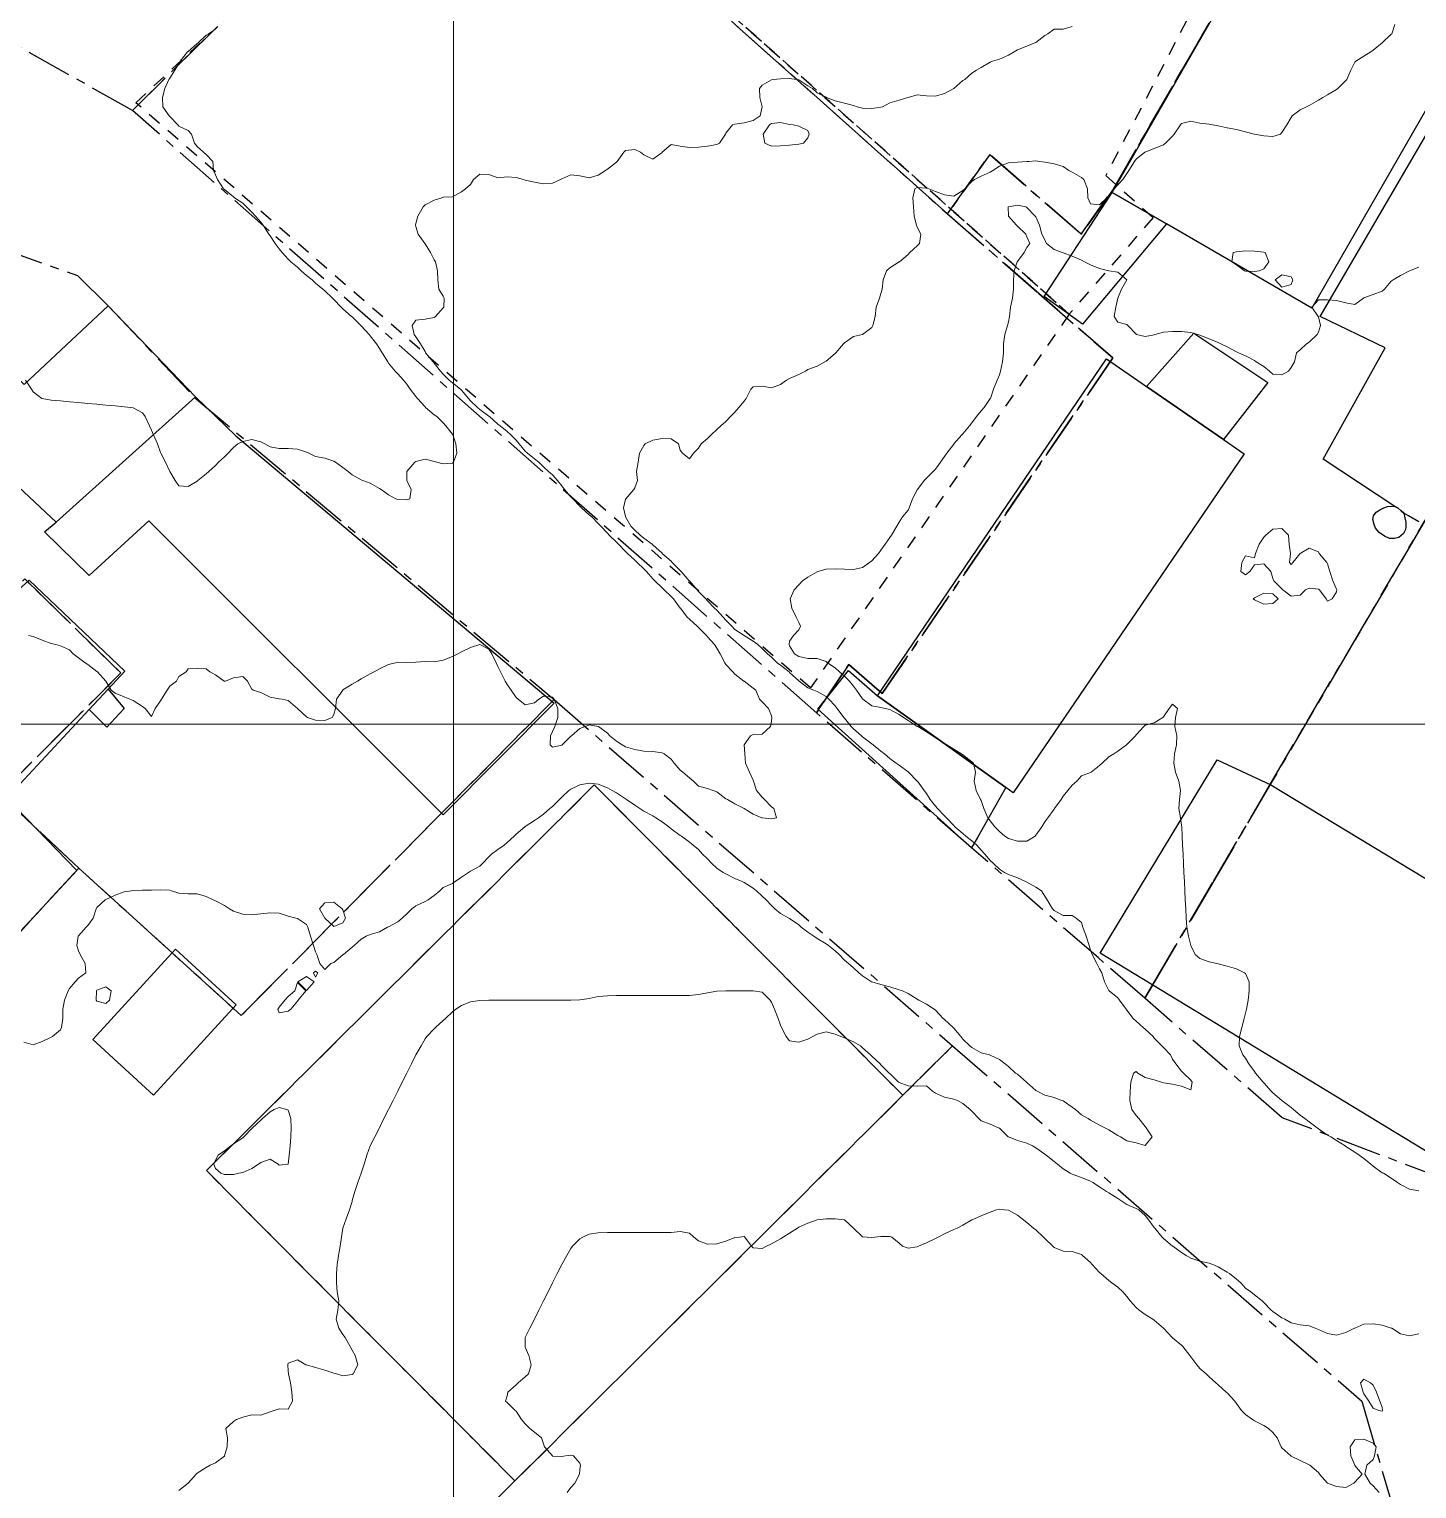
# Model space of a CAD drawing. Header units: centimetres. Extents: x 0 to 642158, y -847 to 649707.
# Drawn here: x 615843.5 to 615919.6, y 619945.4 to 620025.5 of the extents above; entities that cross this region are included whole.
import ezdxf

# ---------------------------------------------------------------- set-up
doc = ezdxf.new("R2010")
doc.units = ezdxf.units.CM
doc.header["$MEASUREMENT"] = 0
doc.linetypes.add('CENTERX2', pattern=[4, 2.5, -0.5, 0.5, -0.5])
doc.linetypes.add('JIS_02_0.7', pattern=[1.35, 0.75, -0.6])
for name, color, linetype, lineweight in [('MEV_grille', 254, 'Continuous', 9), ('WAL_parcellaire agricole', 7, 'JIS_02_0.7', 25), ('WAL_topographie 0.5', 253, 'Continuous', 20)]:
    doc.layers.add(name, color=color, linetype=linetype, lineweight=lineweight)
doc.layers.add('SPW_batiments', color=7, linetype='Continuous')
doc.layers.add('SPW_parcellaire cadastral', color=7, linetype='CENTERX2', lineweight=25, true_color=0xff0542)

# ---------------------------------------------------------------- blocks, each defined once
blk = doc.blocks.new('*U114')
at = {"layer": 'MEV_grille', "transparency": 33554687}
blk.add_lwpolyline([(-1338.461, 0), (1338.461, 0)], dxfattribs=at)
blk = doc.blocks.new('*U115')
at = {"layer": 'MEV_grille', "color": 0, "linetype": 'ByBlock', "lineweight": -2, "transparency": 16777216}
blk.add_blockref('*U114', (0, -2400), dxfattribs=at)
blk = doc.blocks.new('*U112')
at = {"layer": 'MEV_grille', "transparency": 33554687}
blk.add_lwpolyline([(0, 1825.476), (0, -1825.476)], dxfattribs=at)
blk = doc.blocks.new('*U113')
at = {"layer": 'MEV_grille', "color": 0, "linetype": 'ByBlock', "lineweight": -2, "transparency": 16777216}
blk.add_blockref('*U112', (500, 0), dxfattribs=at)

msp = doc.modelspace()

# ---------------------------------------------------------------- linework, layer by layer
at = {"layer": 'SPW_batiments'}
for points in [[(615924.583, 620028.809), (615913.885, 620010.208), (615905.913, 620014.818), (615902.935, 620016.54), (615913.616, 620035.124), (615924.583, 620028.809)], [(615919.753, 619998.475), (615919.193, 619998.802), (615918.94, 619998.949), (615918.787, 619999.093), (615918.62, 619999.225), (615918.437, 619999.326), (615914.503, 620001.925), (615917.903, 620008.025), (615914.353, 620009.742), (615921.984, 620022.826)], [(615902.935, 620016.541), (615905.913, 620014.818), (615901.308, 620009.317), (615899.212, 620010.848), (615902.935, 620016.541)], [(615843.27, 620006.016), (615847.869, 620010.334), (615852.664, 620005.341), (615845.019, 619998.465), (615841.754, 620001.516), (615837.071, 619997.116), (615831.07, 620003.415), (615838.686, 620010.633), (615843.27, 620006.016)], [(615911.469, 620006.125), (615909.041, 620002.998), (615904.824, 620005.912), (615907.419, 620008.824), (615911.469, 620006.125)], [(615904.824, 620005.912), (615909.041, 620002.998), (615910.186, 620002.207), (615897.506, 619983.623), (615897.106, 619983.905), (615890.068, 619988.933), (615902.636, 620007.424), (615904.824, 620005.912)], [(615829.738, 619995.932), (615832.788, 619998.532), (615839.539, 619991.683), (615843.538, 619995.284), (615848.789, 619990.284), (615847.873, 619989.299), (615846.837, 619988.186), (615842.307, 619983.317), (615846.157, 619979.367), (615841.641, 619974.517), (615837.757, 619978.416), (615828.591, 619969.082), (615832.633, 619965.074), (615832.792, 619964.916), (615827.476, 619959.532), (615803.84, 619982.845), (615809.156, 619988.245), (615807.039, 619990.395), (615813.421, 619997.013), (615812.438, 619998.196), (615819.604, 620005.38), (615829.738, 619995.932)], [(615854.87, 620003.201), (615861.471, 619997.652), (615872.339, 619988.537), (615866.239, 619982.419), (615850.105, 619998.534), (615846.838, 619995.534), (615844.388, 619997.934), (615845.019, 619998.465), (615852.664, 620005.341), (615854.87, 620003.201)], [(615918.437, 619999.326), (615918.62, 619999.225), (615918.787, 619999.093), (615918.94, 619998.949), (615918.987, 619998.692), (615919.037, 619998.459), (615919.037, 619998.209), (615919.02, 619998.058), (615918.912, 619997.834), (615918.67, 619997.626), (615918.42, 619997.576), (615918.154, 619997.575), (615917.87, 619997.692), (615917.587, 619997.892), (615917.387, 619998.142), (615917.304, 619998.342), (615917.237, 619998.608), (615917.27, 619998.808), (615917.42, 619999.008), (615917.62, 619999.142), (615917.837, 619999.258), (615918.037, 619999.325), (615918.237, 619999.342), (615918.437, 619999.326)], [(615890.068, 619988.933), (615897.106, 619983.905), (615895.544, 619981.169), (615895.222, 619980.606), (615886.788, 619988.205), (615888.471, 619990.322), (615890.068, 619988.933)], [(615848.756, 619988.25), (615847.789, 619987.217), (615846.837, 619988.186), (615847.873, 619989.299), (615848.756, 619988.25)], [(615921.391, 619963.209), (615902.273, 619974.824), (615902.381, 619975.002), (615908.705, 619985.424), (615911.639, 619984.058), (615923.539, 619976.859)], [(615850.36, 619967.041), (615847.039, 619970.085), (615851.573, 619975.036), (615854.896, 619971.992), (615850.36, 619967.041)]]:
    msp.add_lwpolyline(points, dxfattribs=at)
at = {"layer": 'SPW_parcellaire cadastral'}
for points in [[(615915.182, 620112.256), (615946.888, 620088.993), (615965.691, 620075.456), (615935.763, 620024.967), (615931.384, 620017.584), (615921.306, 620023.56), (615924.419, 620028.984), (615913.616, 620035.125), (615903.008, 620016.753), (615901.237, 620014.262), (615896.22, 620018.627), (615893.903, 620015.366), (615884.68, 620023.608), (615867.384, 620038.968), (615876.349, 620048.053), (615881.571, 620053.877), (615891.43, 620064.089), (615915.182, 620112.256)], [(615793.634, 620109.906), (615805.943, 620101.528), (615808.841, 620099.181), (615811.311, 620097.399), (615840.187, 620074.803), (615876.349, 620048.053), (615867.384, 620038.968), (615849.2, 620021.048), (615835.406, 620028.781), (615821.916, 620038.47), (615812.391, 620049.477), (615799.27, 620069.426), (615791.026, 620089.491), (615791.399, 620094.881), (615792.916, 620110.394), (615793.634, 620109.906)], [(615886.713, 619988.01), (615849.2, 620021.048), (615867.384, 620038.968), (615884.68, 620023.608), (615893.903, 620015.366), (615898.92, 620011.002), (615902.979, 620007.47), (615890.322, 619989.068), (615888.503, 619990.658), (615886.713, 619988.01)], [(615886.713, 619988.01), (615888.503, 619990.658), (615890.322, 619989.068), (615902.979, 620007.47), (615898.92, 620011.002), (615893.903, 620015.366), (615896.22, 620018.627), (615901.237, 620014.262), (615903.008, 620016.753), (615913.616, 620035.125), (615924.419, 620028.984), (615921.306, 620023.56), (615931.384, 620017.584), (615924.494, 620005.96), (615920.162, 619998.652), (615920.058, 619998.481), (615911.628, 619984.109), (615908.512, 619978.797), (615905.154, 619973.074), (615904.728, 619972.347), (615902.162, 619974.578), (615895.223, 619980.606), (615886.713, 619988.01)], [(615931.384, 620017.584), (615935.763, 620024.967), (615954.326, 620014.289), (615943.193, 619994.775), (615939.226, 619987.819), (615927.771, 619968.811), (615925.856, 619966.881), (615921.368, 619962.36), (615912.265, 619965.794), (615904.728, 619972.347), (615905.154, 619973.074), (615908.512, 619978.797), (615911.628, 619984.109), (615920.058, 619998.481), (615920.162, 619998.652), (615924.494, 620005.96), (615931.384, 620017.584)], [(615841.854, 620013.526), (615846.197, 620011.992), (615847.87, 620010.334), (615852.615, 620005.297), (615872.33, 619988.733), (615866.157, 619982.503), (615855.167, 619971.399), (615846.259, 619979.492), (615841.925, 619983.541)], [(615841.925, 619983.541), (615837.472, 619978.503), (615815.867, 619999.345), (615814.704, 620000.467), (615812.17, 620002.912), (615819.848, 620010.927), (615832.383, 619998.483), (615836.26, 619994.581), (615836.091, 619994.411), (615837.273, 619993.217), (615839.294, 619991.175), (615841.181, 619992.986), (615841.01, 619993.155), (615843.296, 619995.351), (615848.57, 619990.193), (615841.925, 619983.541)], [(615841.925, 619983.541), (615848.57, 619990.193), (615843.296, 619995.351)], [(615809.157, 619988.246), (615803.841, 619982.845), (615827.476, 619959.532), (615832.792, 619964.916), (615840.166, 619972.874), (615835.951, 619976.977), (615837.472, 619978.503), (615841.572, 619974.39), (615846.259, 619979.492), (615855.167, 619971.399), (615866.157, 619982.503), (615872.33, 619988.733), (615894.189, 619969.744), (615891.456, 619967.027), (615874.536, 619984.048), (615853.26, 619962.898), (615870.18, 619945.877), (615859.401, 619935.161)], [(615841.925, 619983.541), (615846.259, 619979.492), (615841.572, 619974.39), (615837.472, 619978.503), (615841.925, 619983.541)], [(615891.456, 619967.027), (615877.981, 619953.632), (615870.18, 619945.877), (615853.26, 619962.898), (615874.536, 619984.048), (615891.456, 619967.027)], [(615891.456, 619967.027), (615894.189, 619969.744), (615916.628, 619950.251), (615918.843, 619942.685), (615917.089, 619934.648), (615907.049, 619924.185), (615903.577, 619920.704), (615882.828, 619941.661), (615869.095, 619927.89)], [(615859.401, 619935.161), (615870.18, 619945.877), (615877.981, 619953.632), (615891.456, 619967.027)]]:
    msp.add_lwpolyline(points, dxfattribs=at)
at = {"layer": 'WAL_parcellaire agricole'}
for points in [[(615940.259, 620051.484), (615932.582, 620039.176), (615917.581, 620048.874), (615911.899, 620041.34), (615912.03, 620035.53), (615902.585, 620017.472), (615905.185, 620015.173), (615900.586, 620009.872), (615867.983, 620038.768), (615876.881, 620048.669), (615890.563, 620063.375), (615917.1, 620116.655), (615927.245, 620096.578), (615940.259, 620051.484)], [(615867.983, 620038.768), (615900.586, 620009.872), (615886.388, 619989.371), (615849.385, 620021.466), (615867.983, 620038.768)]]:
    msp.add_lwpolyline(points, dxfattribs=at)
at = {"layer": 'WAL_topographie 0.5'}
for points in [[(615843.25, 619969.95), (615843.75, 619969.8), (615844.25, 619969.977), (615844.75, 619970.221), (615844.821, 619970.25), (615845.25, 619970.625), (615845.303, 619970.75), (615845.379, 619971.25), (615845.389, 619971.75), (615845.475, 619972.25), (615845.669, 619972.75), (615845.75, 619972.888), (615846.058, 619973.25), (615846.25, 619973.459), (615846.641, 619973.75), (615846.603, 619974.25), (615846.332, 619974.75), (615846.25, 619974.957), (615846.145, 619975.25), (615846.234, 619975.75), (615846.25, 619975.773), (615846.67, 619976.25), (615846.75, 619976.342), (615847.051, 619976.75), (615847.206, 619977.25), (615847.25, 619977.32), (615847.705, 619977.75), (615847.75, 619977.776), (615848.25, 619978), (615848.75, 619978.19), (615849.15, 619978.25), (615849.25, 619978.261), (615849.75, 619978.275), (615850.25, 619978.274), (615850.75, 619978.293), (615851.25, 619978.277), (615851.341, 619978.25), (615851.75, 619978.119), (615852.25, 619978.074), (615852.75, 619978.078), (615853.25, 619977.938), (615853.622, 619977.75), (615853.75, 619977.694), (615854.25, 619977.442), (615854.531, 619977.25), (615854.75, 619977.124), (615855.25, 619976.963), (615855.75, 619976.923), (615856.25, 619976.976), (615856.75, 619977.034), (615857.25, 619977.015), (615857.75, 619976.856), (615858.162, 619976.75), (615858.25, 619976.727), (615858.75, 619976.393), (615858.818, 619976.25), (615858.973, 619975.75), (615859.137, 619975.25), (615859.25, 619974.906), (615859.316, 619974.75), (615859.474, 619974.25), (615859.75, 619973.932), (615860.089, 619974.25), (615860.25, 619974.315), (615860.75, 619974.724), (615860.781, 619974.75), (615861.25, 619975.15), (615861.357, 619975.25), (615861.75, 619975.585), (615862.02, 619975.75), (615862.25, 619975.84), (615862.75, 619975.995), (615863.197, 619976.25), (615863.25, 619976.277), (615863.75, 619976.543), (615863.994, 619976.75), (615864.25, 619976.975), (615864.531, 619977.25), (615864.75, 619977.42), (615865.25, 619977.66), (615865.425, 619977.75), (615865.75, 619977.981), (615866.057, 619978.25), (615866.25, 619978.419), (615866.75, 619978.638), (615866.909, 619978.75), (615867.25, 619978.985), (615867.634, 619979.25), (615867.75, 619979.313), (615868.25, 619979.601), (615868.407, 619979.75), (615868.75, 619980.11), (615868.902, 619980.25), (615869.25, 619980.512), (615869.583, 619980.75), (615869.75, 619980.892), (615870.138, 619981.25), (615870.25, 619981.35), (615870.717, 619981.75), (615870.75, 619981.776), (615871.25, 619982.103), (615871.48, 619982.25), (615871.75, 619982.44), (615872.103, 619982.75), (615872.25, 619982.871), (615872.623, 619983.25), (615872.75, 619983.384), (615873.141, 619983.75), (615873.25, 619983.828), (615873.75, 619984.051), (615874.25, 619984.155), (615874.75, 619984.09), (615875.25, 619983.889), (615875.516, 619983.75), (615875.75, 619983.613), (615876.25, 619983.291), (615876.309, 619983.25), (615876.75, 619982.937), (615877.032, 619982.75), (615877.25, 619982.621), (615877.75, 619982.361), (615877.904, 619982.25), (615878.25, 619982.034), (615878.619, 619981.75), (615878.75, 619981.637), (615879.25, 619981.279), (615879.317, 619981.25), (615879.75, 619980.914), (615879.95, 619980.75), (615880.25, 619980.507), (615880.474, 619980.25), (615880.75, 619979.997), (615880.986, 619979.75), (615881.25, 619979.477), (615881.598, 619979.25), (615881.75, 619979.167), (615882.25, 619978.924), (615882.637, 619978.75), (615882.75, 619978.691), (615883.25, 619978.396), (615883.44, 619978.25), (615883.75, 619977.954), (615883.952, 619977.75), (615884.25, 619977.435), (615884.442, 619977.25), (615884.75, 619977), (615885.201, 619976.75), (615885.25, 619976.725), (615885.75, 619976.37), (615885.884, 619976.25), (615886.25, 619975.968), (615886.568, 619975.75), (615886.75, 619975.636), (615887.25, 619975.333), (615887.382, 619975.25), (615887.75, 619974.948), (615887.965, 619974.75), (615888.25, 619974.44), (615888.482, 619974.25), (615888.75, 619974.019), (615889.037, 619973.75), (615889.25, 619973.577), (615889.745, 619973.25), (615889.75, 619973.247), (615890.25, 619973.114), (615890.75, 619972.974), (615891.25, 619972.81), (615891.433, 619972.75), (615891.75, 619972.605), (615892.25, 619972.306), (615892.339, 619972.25), (615892.75, 619972.02), (615893.172, 619971.75), (615893.25, 619971.699), (615893.668, 619971.25), (615893.75, 619971.185), (615894.217, 619970.75), (615894.25, 619970.713), (615894.63, 619970.25), (615894.75, 619970.114), (615895.131, 619969.75), (615895.25, 619969.643), (615895.75, 619969.364), (615896.204, 619969.25), (615896.25, 619969.232), (615896.75, 619968.988), (615897.073, 619968.75), (615897.25, 619968.615), (615897.64, 619968.25), (615897.75, 619968.181), (615898.232, 619967.75), (615898.25, 619967.731), (615898.75, 619967.294), (615898.822, 619967.25), (615899.25, 619967.042), (615899.75, 619966.899), (615900.156, 619966.75), (615900.25, 619966.719), (615900.75, 619966.374), (615900.922, 619966.25), (615901.25, 619965.966), (615901.614, 619965.75), (615901.75, 619965.662), (615902.25, 619965.39), (615902.542, 619965.25), (615902.75, 619965.14), (615903.25, 619964.819), (615903.396, 619964.75), (615903.75, 619964.526), (615904.25, 619964.423), (615904.75, 619964.281), (615905.125, 619964.75), (615904.797, 619965.25), (615904.75, 619965.325), (615904.41, 619965.75), (615904.25, 619965.917), (615904.021, 619966.25), (615903.902, 619966.75), (615903.917, 619967.25), (615903.97, 619967.75), (615904.117, 619968.25), (615904.25, 619968.33), (615904.355, 619968.25), (615904.75, 619968), (615905.25, 619967.881), (615905.643, 619967.75), (615905.75, 619967.714), (615906.25, 619967.641), (615906.75, 619967.531), (615907.25, 619967.333), (615907.328, 619967.75), (615907.25, 619967.866), (615906.857, 619968.25), (615906.75, 619968.344), (615906.425, 619968.75), (615906.25, 619969.013), (615906.142, 619969.25), (615905.75, 619969.656), (615905.671, 619969.75), (615905.25, 619970.171), (615905.18, 619970.25), (615904.75, 619970.665), (615904.639, 619970.75), (615904.25, 619971.09), (615904.099, 619971.25), (615903.75, 619971.697), (615903.712, 619971.75), (615903.346, 619972.25), (615903.25, 619972.369), (615902.769, 619972.75), (615902.75, 619972.778), (615902.52, 619973.25), (615902.364, 619973.75), (615902.25, 619973.97), (615902.104, 619974.25), (615901.835, 619974.75), (615901.75, 619974.982), (615901.67, 619975.25), (615901.513, 619975.75), (615901.324, 619976.25), (615901.25, 619976.5), (615900.967, 619976.75), (615900.75, 619976.883), (615900.25, 619976.893), (615899.75, 619977.156), (615899.66, 619977.25), (615899.371, 619977.75), (615899.25, 619977.958), (615899.066, 619978.25), (615898.75, 619978.448), (615898.25, 619978.723), (615898.192, 619978.75), (615897.75, 619978.954), (615897.25, 619979.147), (615897.04, 619979.25), (615896.75, 619979.439), (615896.433, 619979.75), (615896.25, 619979.91), (615895.96, 619980.25), (615895.75, 619980.467), (615895.519, 619980.75), (615895.25, 619980.978), (615894.921, 619981.25), (615894.75, 619981.384), (615894.312, 619981.75), (615894.25, 619981.821), (615893.848, 619982.25), (615893.75, 619982.348), (615893.351, 619982.75), (615893.25, 619982.881), (615892.965, 619983.25), (615892.75, 619983.583), (615892.634, 619983.75), (615892.262, 619984.25), (615892.25, 619984.265), (615891.775, 619984.75), (615891.75, 619984.769), (615891.25, 619985.131), (615891.09, 619985.25), (615890.75, 619985.495), (615890.444, 619985.75), (615890.25, 619985.899), (615889.829, 619986.25), (615889.75, 619986.303), (615889.25, 619986.698), (615889.187, 619986.75), (615888.75, 619987.119), (615888.618, 619987.25), (615888.25, 619987.716), (615888.226, 619987.75), (615887.858, 619988.25), (615887.75, 619988.393), (615887.406, 619988.75), (615887.25, 619988.907), (615886.75, 619989.177), (615886.572, 619989.25), (615886.25, 619989.368), (615885.774, 619989.75), (615885.75, 619989.764), (615885.25, 619990.224), (615885.223, 619990.25), (615884.75, 619990.613), (615884.573, 619990.75), (615884.25, 619991.061), (615884.04, 619991.25), (615883.75, 619991.54), (615883.497, 619991.75), (615883.25, 619991.932), (615882.75, 619992.25), (615882.75, 619992.25), (615882.25, 619992.579), (615882.074, 619992.75), (615881.75, 619993.095), (615881.601, 619993.25), (615881.25, 619993.633), (615881.136, 619993.75), (615880.75, 619994.152), (615880.65, 619994.25), (615880.25, 619994.667), (615880.177, 619994.75), (615879.75, 619995.241), (615879.74, 619995.25), (615879.297, 619995.75), (615879.25, 619995.81), (615878.81, 619996.25), (615878.75, 619996.315), (615878.262, 619996.75), (615878.25, 619996.763), (615877.75, 619997.214), (615877.707, 619997.25), (615877.25, 619997.593), (615877.053, 619997.75), (615876.75, 619998.022), (615876.547, 619998.25), (615876.253, 619998.75), (615876.25, 619998.767), (615876.131, 619999.25), (615876.25, 619999.733), (615876.257, 619999.75), (615876.702, 620000.25), (615876.75, 620000.35), (615876.91, 620000.75), (615876.858, 620001.25), (615876.933, 620001.75), (615877.017, 620002.25), (615877.25, 620002.66), (615877.332, 620002.75), (615877.75, 620002.969), (615878.25, 620003.06), (615878.75, 620003.036), (615879.15, 620002.75), (615879.25, 620002.417), (615879.375, 620002.25), (615879.75, 620001.937), (615879.984, 620002.25), (615880.25, 620002.524), (615880.393, 620002.75), (615880.75, 620003.052), (615880.952, 620003.25), (615881.25, 620003.543), (615881.472, 620003.75), (615881.75, 620003.988), (615882.004, 620004.25), (615882.25, 620004.5), (615882.463, 620004.75), (615882.75, 620005.097), (615882.862, 620005.25), (615883.127, 620005.75), (615883.25, 620005.886), (615883.75, 620005.913), (615884.25, 620005.828), (615884.75, 620006.019), (615885.071, 620006.25), (615885.25, 620006.346), (615885.75, 620006.564), (615886.117, 620006.75), (615886.25, 620006.827), (615886.75, 620007.01), (615887.176, 620007.25), (615887.25, 620007.289), (615887.75, 620007.712), (615887.787, 620007.75), (615888.206, 620008.25), (615888.25, 620008.306), (615888.75, 620008.647), (615889.25, 620008.75), (615889.25, 620008.75), (615889.75, 620009.131), (615889.816, 620009.25), (615889.939, 620009.75), (615889.987, 620010.25), (615890.172, 620010.75), (615890.25, 620011), (615890.32, 620011.25), (615890.378, 620011.75), (615890.566, 620012.25), (615890.75, 620012.413), (615891.25, 620012.736), (615891.27, 620012.75), (615891.75, 620013.15), (615891.833, 620013.25), (615892.25, 620013.616), (615892.365, 620013.75), (615892.445, 620014.25), (615892.25, 620014.65), (615892.208, 620014.75), (615892.08, 620015.25), (615892.039, 620015.75), (615892.008, 620016.25), (615892.111, 620016.75), (615892.25, 620016.826), (615892.75, 620016.786), (615892.875, 620016.75), (615893.25, 620016.607), (615893.75, 620016.417), (615894.25, 620016.341), (615894.75, 620016.647), (615894.862, 620016.75), (615895.25, 620017.156), (615895.383, 620017.25), (615895.75, 620017.432), (615896.25, 620017.661), (615896.39, 620017.75), (615896.75, 620017.987), (615897.25, 620018.166), (615897.75, 620018.212), (615898.25, 620018.244), (615898.361, 620018.25), (615898.75, 620018.278), (615898.969, 620018.25), (615899.25, 620018.216), (615899.75, 620018.114), (615900.25, 620017.961), (615900.564, 620017.75), (615900.75, 620017.664), (615901.25, 620017.364), (615901.377, 620017.25), (615901.587, 620016.75), (615901.602, 620016.25), (615901.75, 620015.917), (615902.25, 620015.862), (615902.647, 620016.25), (615902.75, 620016.381), (615903.05, 620016.75), (615903.25, 620016.971), (615903.518, 620017.25), (615903.75, 620017.587), (615903.85, 620017.75), (615904.162, 620018.25), (615904.25, 620018.377), (615904.739, 620018.75), (615904.75, 620018.757), (615905.25, 620018.95), (615905.75, 620019.159), (615905.868, 620019.25), (615906.25, 620019.632), (615906.336, 620019.75), (615906.686, 620020.25), (615906.75, 620020.332), (615907.25, 620020.448), (615907.75, 620020.355), (615908.25, 620020.283), (615908.45, 620020.25), (615908.75, 620020.198), (615909.25, 620020.094), (615909.75, 620019.99), (615910.25, 620019.878), (615910.726, 620019.75), (615910.75, 620019.744), (615911.25, 620019.643), (615911.75, 620019.623), (615912.167, 620019.75), (615912.25, 620019.829), (615912.526, 620020.25), (615912.75, 620020.656), (615912.815, 620020.75), (615913.25, 620021.073), (615913.594, 620021.25), (615913.75, 620021.321), (615914.25, 620021.614), (615914.487, 620021.75), (615914.75, 620021.897), (615915.25, 620022.198), (615915.315, 620022.25), (615915.75, 620022.685), (615915.804, 620022.75), (615916.024, 620023.25), (615916.25, 620023.687), (615916.303, 620023.75), (615916.75, 620024.016), (615917.125, 620024.25), (615917.25, 620024.346), (615917.75, 620024.75), (615917.75, 620024.75), (615918.25, 620025.227), (615918.269, 620025.25), (615918.441, 620025.75)], [(615843.34, 620006.25), (615843.66, 620005.75), (615843.75, 620005.607), (615844.236, 620005.25), (615844.25, 620005.241), (615844.75, 620005.157), (615845.25, 620005.115), (615845.75, 620005.069), (615846.25, 620005.021), (615846.75, 620004.979), (615847.25, 620004.931), (615847.75, 620004.885), (615848.25, 620004.843), (615848.75, 620004.793), (615849.107, 620004.75), (615849.25, 620004.729), (615849.75, 620004.46), (615849.908, 620004.25), (615850.134, 620003.75), (615850.25, 620003.5), (615850.366, 620003.25), (615850.568, 620002.75), (615850.75, 620002.279), (615850.763, 620002.25), (615851.007, 620001.75), (615851.25, 620001.25), (615851.25, 620001.25), (615851.546, 620000.75), (615851.75, 620000.461), (615852.25, 620000.411), (615852.75, 620000.708), (615852.796, 620000.75), (615853.25, 620001.114), (615853.384, 620001.25), (615853.75, 620001.575), (615853.925, 620001.75), (615854.25, 620002.051), (615854.446, 620002.25), (615854.75, 620002.554), (615854.983, 620002.75), (615855.25, 620002.896), (615855.75, 620003), (615856.25, 620002.866), (615856.461, 620002.75), (615856.75, 620002.597), (615857.25, 620002.496), (615857.75, 620002.504), (615858.25, 620002.465), (615858.75, 620002.299), (615858.875, 620002.25), (615859.25, 620002.071), (615859.75, 620001.976), (615860.25, 620001.805), (615860.338, 620001.75), (615860.75, 620001.452), (615861.042, 620001.25), (615861.25, 620001.062), (615861.75, 620000.789), (615861.84, 620000.75), (615862.25, 620000.598), (615862.75, 620000.311), (615862.846, 620000.25), (615863.25, 619999.958), (615863.645, 619999.75), (615863.75, 619999.711), (615864.25, 619999.679), (615864.423, 619999.75), (615864.487, 620000.25), (615864.25, 620000.75), (615864.25, 620000.75), (615864.25, 620001.25), (615864.25, 620001.25), (615864.7, 620001.75), (615864.75, 620001.785), (615865.25, 620001.92), (615865.75, 620001.789), (615865.893, 620001.75), (615866.25, 620001.661), (615866.75, 620001.702), (615866.815, 620001.75), (615866.994, 620002.25), (615866.932, 620002.75), (615866.781, 620003.25), (615866.75, 620003.298), (615866.389, 620003.75), (615866.25, 620003.903), (615865.897, 620004.25), (615865.75, 620004.351), (615865.285, 620004.75), (615865.25, 620004.783), (615864.837, 620005.25), (615864.75, 620005.354), (615864.443, 620005.75), (615864.25, 620006.023), (615864.073, 620006.25), (615863.75, 620006.607), (615863.614, 620006.75), (615863.25, 620007.19), (615863.209, 620007.25), (615862.899, 620007.75), (615862.75, 620007.99), (615862.589, 620008.25), (615862.25, 620008.683), (615862.187, 620008.75), (615861.75, 620009.229), (615861.731, 620009.25), (615861.25, 620009.722), (615861.223, 620009.75), (615860.75, 620010.169), (615860.659, 620010.25), (615860.25, 620010.679), (615860.172, 620010.75), (615859.75, 620011.151), (615859.648, 620011.25), (615859.25, 620011.57), (615859.062, 620011.75), (615858.75, 620011.997), (615858.462, 620012.25), (615858.25, 620012.441), (615857.882, 620012.75), (615857.75, 620012.882), (615857.415, 620013.25), (615857.25, 620013.454), (615857.026, 620013.75), (615856.75, 620014.166), (615856.692, 620014.25), (615856.373, 620014.75), (615856.25, 620014.909), (615855.947, 620015.25), (615855.75, 620015.459), (615855.463, 620015.75), (615855.25, 620015.953), (615854.798, 620016.25), (615854.75, 620016.3), (615854.25, 620016.706), (615854.206, 620016.75), (615853.873, 620017.25), (615853.75, 620017.518), (615853.652, 620017.75), (615853.604, 620018.25), (615853.25, 620018.632), (615853.105, 620018.75), (615852.75, 620019.073), (615852.6, 620019.25), (615852.45, 620019.75), (615852.25, 620019.95), (615851.75, 620020.181), (615851.684, 620020.25), (615851.25, 620020.708), (615851.214, 620020.75), (615850.875, 620021.25), (615850.85, 620021.75), (615850.981, 620022.25), (615851.2, 620022.75), (615851.25, 620022.807), (615851.53, 620023.25), (615851.75, 620023.622), (615851.817, 620023.75), (615852.227, 620024.25), (615852.25, 620024.275), (615852.75, 620024.713), (615852.806, 620024.75), (615853.25, 620025.164), (615853.368, 620025.25), (615853.75, 620025.503)], [(615843.5, 619992.25), (615843.75, 619992.183), (615844.25, 619992), (615844.75, 619991.817), (615845, 619991.75), (615845.25, 619991.687), (615845.75, 619991.457), (615845.957, 619991.25), (615846.25, 619991.02), (615846.607, 619990.75), (615846.75, 619990.665), (615847.25, 619990.279), (615847.278, 619990.25), (615847.75, 619989.75), (615847.75, 619989.75), (615848.037, 619989.25), (615848.25, 619989.091), (615848.75, 619988.89), (615849.065, 619988.75), (615849.25, 619988.685), (615849.75, 619988.345), (615849.901, 619988.25), (615850.25, 619987.81), (615850.443, 619988.25), (615850.75, 619988.667), (615850.791, 619988.75), (615851.112, 619989.25), (615851.25, 619989.473), (615851.625, 619989.75), (615851.75, 619990), (615852.15, 619990.25), (615852.25, 619990.417), (615852.75, 619990.434), (615853.25, 619990.417), (615853.445, 619990.25), (615853.75, 619990.097), (615854.231, 619989.75), (615854.25, 619989.736), (615854.306, 619989.75), (615854.75, 619989.917), (615855.25, 619990), (615855.512, 619989.75), (615855.75, 619989.295), (615855.833, 619989.25), (615856.25, 619989.118), (615856.75, 619988.868), (615857.25, 619988.78), (615857.417, 619988.75), (615857.75, 619988.673), (615858.25, 619988.25), (615858.25, 619988.25), (615858.75, 619987.779), (615858.813, 619987.75), (615859.25, 619987.607), (615859.75, 619987.578), (615860.16, 619987.75), (615860.25, 619987.917), (615860.341, 619988.25), (615860.399, 619988.75), (615860.737, 619989.25), (615860.75, 619989.261), (615861.25, 619989.57), (615861.55, 619989.75), (615861.75, 619989.863), (615862.25, 619990.139), (615862.457, 619990.25), (615862.75, 619990.423), (615863.25, 619990.663), (615863.639, 619990.75), (615863.75, 619990.778), (615864.25, 619990.766), (615864.75, 619990.789), (615865.25, 619990.823), (615865.75, 619990.81), (615866.25, 619990.898), (615866.75, 619991.096), (615867.05, 619991.25), (615867.25, 619991.347), (615867.75, 619991.593), (615868.25, 619991.75), (615868.25, 619991.75), (615868.25, 619991.75), (615868.75, 619991.505), (615868.917, 619991.25), (615869.144, 619990.75), (615869.25, 619990.548), (615869.383, 619990.25), (615869.646, 619989.75), (615869.75, 619989.56), (615869.968, 619989.25), (615870.25, 619988.842), (615870.363, 619988.75), (615870.75, 619988.44), (615871.25, 619988.557), (615871.494, 619988.75), (615871.75, 619988.914), (615872.25, 619988.861), (615872.328, 619988.75), (615872.538, 619988.25), (615872.541, 619987.75), (615872.364, 619987.25), (615872.25, 619986.987), (615872.133, 619986.75), (615872.123, 619986.25), (615872.25, 619986.123), (615872.75, 619986.232), (615872.764, 619986.25), (615873.25, 619986.722), (615873.277, 619986.75), (615873.75, 619987.143), (615874.04, 619987.25), (615874.25, 619987.347), (615874.75, 619987.264), (615874.769, 619987.25), (615875.25, 619986.893), (615875.38, 619986.75), (615875.75, 619986.456), (615876.058, 619986.25), (615876.25, 619986.149), (615876.75, 619985.992), (615877.25, 619985.895), (615877.75, 619985.881), (615878.25, 619985.815), (615878.371, 619985.75), (615878.75, 619985.459), (615878.911, 619985.25), (615879.25, 619984.87), (615879.39, 619984.75), (615879.75, 619984.44), (615879.971, 619984.25), (615880.25, 619983.989), (615880.75, 619983.855), (615881.059, 619983.75), (615881.25, 619983.671), (615881.75, 619983.294), (615881.833, 619983.25), (615882.25, 619983.023), (615882.75, 619982.75), (615882.75, 619982.75), (615883.25, 619982.439), (615883.717, 619982.25), (615883.75, 619982.241), (615884.25, 619982.183), (615884.536, 619982.25), (615884.389, 619982.75), (615884.25, 619982.846), (615883.875, 619983.25), (615883.75, 619983.375), (615883.432, 619983.75), (615883.273, 619984.25), (615883.25, 619984.312), (615883.038, 619984.75), (615882.821, 619985.25), (615882.799, 619985.75), (615882.75, 619986.25), (615882.75, 619986.25), (615882.75, 619986.25), (615883.1, 619986.75), (615883.25, 619986.813), (615883.75, 619986.836), (615884.194, 619987.25), (615884.25, 619987.55), (615884.266, 619987.75), (615884.25, 619987.833), (615884.083, 619988.25), (615883.75, 619988.607), (615883.59, 619988.75), (615883.399, 619989.25), (615883.25, 619989.358), (615882.75, 619989.737), (615882.737, 619989.75), (615882.25, 619990.125), (615882.136, 619990.25), (615881.75, 619990.657), (615881.686, 619990.75), (615881.43, 619991.25), (615881.25, 619991.553), (615881.129, 619991.75), (615880.75, 619992.176), (615880.685, 619992.25), (615880.25, 619992.685), (615880.178, 619992.75), (615879.75, 619993.135), (615879.626, 619993.25), (615879.254, 619993.75), (615879.25, 619993.755), (615878.883, 619994.25), (615878.75, 619994.38), (615878.374, 619994.75), (615878.25, 619994.855), (615877.852, 619995.25), (615877.75, 619995.354), (615877.39, 619995.75), (615877.25, 619995.897), (615876.894, 619996.25), (615876.75, 619996.372), (615876.355, 619996.75), (615876.25, 619996.847), (615875.858, 619997.25), (615875.75, 619997.358), (615875.35, 619997.75), (615875.25, 619997.858), (615874.885, 619998.25), (615874.75, 619998.389), (615874.391, 619998.75), (615874.25, 619998.862), (615873.835, 619999.25), (615873.75, 619999.338), (615873.353, 619999.75), (615873.25, 619999.857), (615872.894, 620000.25), (615872.75, 620000.462), (615872.508, 620000.75), (615872.25, 620001.053), (615872.031, 620001.25), (615871.75, 620001.503), (615871.49, 620001.75), (615871.25, 620001.935), (615870.867, 620002.25), (615870.75, 620002.364), (615870.409, 620002.75), (615870.25, 620002.954), (615869.954, 620003.25), (615869.75, 620003.431), (615869.377, 620003.75), (615869.25, 620003.845), (615868.778, 620004.25), (615868.75, 620004.271), (615868.25, 620004.65), (615868.13, 620004.75), (615867.75, 620005.114), (615867.635, 620005.25), (615867.25, 620005.706), (615867.204, 620005.75), (615866.75, 620006.108), (615866.576, 620006.25), (615866.25, 620006.586), (615866.106, 620006.75), (615865.75, 620007.188), (615865.689, 620007.25), (615865.283, 620007.75), (615865.25, 620007.815), (615864.998, 620008.25), (615864.75, 620008.634), (615864.662, 620008.75), (615864.552, 620009.25), (615864.75, 620009.542), (615865.25, 620009.597), (615865.75, 620009.696), (615865.825, 620009.75), (615866.25, 620010.21), (615866.274, 620010.25), (615866.294, 620010.75), (615866.25, 620010.861), (615866.016, 620011.25), (615865.953, 620011.75), (615865.939, 620012.25), (615865.823, 620012.75), (615865.75, 620012.853), (615865.558, 620013.25), (615865.25, 620013.724), (615865.231, 620013.75), (615864.879, 620014.25), (615864.75, 620014.671), (615864.729, 620014.75), (615864.75, 620014.838), (615864.853, 620015.25), (615865.152, 620015.75), (615865.25, 620015.875), (615865.75, 620016.117), (615866.179, 620016.25), (615866.25, 620016.279), (615866.75, 620016.306), (615867.25, 620016.575), (615867.468, 620016.75), (615867.75, 620016.987), (615867.906, 620017.25), (615868.25, 620017.547), (615868.75, 620017.532), (615869.25, 620017.343), (615869.75, 620017.404), (615870.25, 620017.366), (615870.655, 620017.25), (615870.75, 620017.219), (615871.25, 620017.11), (615871.75, 620017.024), (615872.25, 620017.048), (615872.672, 620017.25), (615872.75, 620017.299), (615873.25, 620017.506), (615873.75, 620017.453), (615874.25, 620017.35), (615874.75, 620017.493), (615875.141, 620017.75), (615875.25, 620017.816), (615875.75, 620018.209), (615875.794, 620018.25), (615876.155, 620018.75), (615876.25, 620018.839), (615876.75, 620018.91), (615877.065, 620018.75), (615877.25, 620018.611), (615877.75, 620018.365), (615878.25, 620018.729), (615878.266, 620018.75), (615878.75, 620019.181), (615879.25, 620019.091), (615879.75, 620019.015), (615880.25, 620019.029), (615880.75, 620019.08), (615881.25, 620019.176), (615881.409, 620019.25), (615881.731, 620019.75), (615881.75, 620019.795), (615882.107, 620020.25), (615882.25, 620020.288), (615882.75, 620020.364), (615883.25, 620020.484), (615883.641, 620020.75), (615883.741, 620021.25), (615883.616, 620021.75), (615883.599, 620022.25), (615883.75, 620022.427), (615884.25, 620022.731), (615884.35, 620022.75), (615884.75, 620022.783), (615885.25, 620022.796), (615885.617, 620022.75), (615885.75, 620022.721), (615886.25, 620022.395), (615886.495, 620022.25), (615886.75, 620022.019), (615887.25, 620021.764), (615887.272, 620021.75), (615887.75, 620021.569), (615888.25, 620021.448), (615888.75, 620021.312), (615888.954, 620021.25), (615889.25, 620021.162), (615889.75, 620021.145), (615890.25, 620021.216), (615890.347, 620021.25), (615890.75, 620021.455), (615891.25, 620021.607), (615891.726, 620021.75), (615891.75, 620021.756), (615892.25, 620021.904), (615892.75, 620021.854), (615893.25, 620021.829), (615893.75, 620021.981), (615894.25, 620022.243), (615894.261, 620022.25), (615894.75, 620022.68), (615894.856, 620022.75), (615895.25, 620023.092), (615895.5, 620023.25), (615895.75, 620023.404), (615896.25, 620023.7), (615896.368, 620023.75), (615896.75, 620023.856), (615897.25, 620024.08), (615897.556, 620024.25), (615897.75, 620024.361), (615898.25, 620024.575), (615898.706, 620024.75), (615898.75, 620024.771), (615899.25, 620025.15), (615899.411, 620025.25), (615899.75, 620025.5), (615900.25, 620025.5), (615900.75, 620025.641)], [(615885.75, 620019.201), (615886, 620019.25), (615886.25, 620019.55), (615886.321, 620019.75), (615886.25, 620019.95), (615885.75, 620020.182), (615885.45, 620020.25), (615885.25, 620020.272), (615884.75, 620020.387), (615884.25, 620020.321), (615884.136, 620020.25), (615883.796, 620019.75), (615883.881, 620019.25), (615884.25, 620019.08), (615884.75, 620019.106), (615885.25, 620019.144), (615885.75, 620019.201)], [(615919.75, 619961.791), (615919.25, 619961.872), (615918.75, 619962.132), (615918.596, 619962.25), (615918.25, 619962.482), (615917.814, 619962.75), (615917.75, 619962.784), (615917.25, 619963.144), (615917.135, 619963.25), (615916.75, 619963.558), (615916.493, 619963.75), (615916.25, 619963.907), (615915.75, 619964.225), (615915.712, 619964.25), (615915.25, 619964.549), (615914.923, 619964.75), (615914.75, 619964.845), (615914.25, 619965.19), (615914.179, 619965.25), (615913.75, 619965.565), (615913.497, 619965.75), (615913.25, 619965.941), (615912.881, 619966.25), (615912.75, 619966.366), (615912.25, 619966.743), (615912.24, 619966.75), (615911.75, 619967.159), (615911.663, 619967.25), (615911.25, 619967.709), (615911.214, 619967.75), (615910.801, 619968.25), (615910.75, 619968.331), (615910.44, 619968.75), (615910.25, 619969.062), (615910.114, 619969.25), (615909.907, 619969.75), (615909.928, 619970.25), (615910.056, 619970.75), (615910.18, 619971.25), (615910.25, 619971.532), (615910.303, 619971.75), (615910.395, 619972.25), (615910.461, 619972.75), (615910.456, 619973.25), (615910.25, 619973.706), (615910.191, 619973.75), (615909.75, 619973.971), (615909.25, 619974.115), (615908.75, 619974.237), (615908.687, 619974.25), (615908.25, 619974.342), (615907.75, 619974.533), (615907.5, 619974.75), (615907.25, 619975.25), (615907.25, 619975.25), (615907.122, 619975.75), (615907.038, 619976.25), (615907.005, 619976.75), (615906.982, 619977.25), (615906.946, 619977.75), (615906.929, 619978.25), (615906.911, 619978.75), (615906.875, 619979.25), (615906.857, 619979.75), (615906.839, 619980.25), (615906.804, 619980.75), (615906.786, 619981.25), (615906.768, 619981.75), (615906.75, 619981.85), (615906.679, 619982.25), (615906.589, 619982.75), (615906.625, 619983.25), (615906.693, 619983.75), (615906.592, 619984.25), (615906.41, 619984.75), (615906.325, 619985.25), (615906.357, 619985.75), (615906.469, 619986.25), (615906.485, 619986.75), (615906.382, 619987.25), (615906.408, 619987.75), (615906.517, 619988.25), (615906.25, 619988.486), (615906.059, 619988.25), (615905.75, 619987.786), (615905.726, 619987.75), (615905.25, 619987.456), (615904.75, 619987.324), (615904.681, 619987.25), (615904.25, 619986.794), (615904.216, 619986.75), (615903.75, 619986.273), (615903.721, 619986.25), (615903.25, 619985.909), (615903.036, 619985.75), (615902.75, 619985.591), (615902.392, 619985.25), (615902.25, 619985.111), (615901.782, 619984.75), (615901.75, 619984.731), (615901.25, 619984.55), (615901.009, 619984.25), (615900.75, 619984.046), (615900.51, 619983.75), (615900.25, 619983.436), (615900.133, 619983.25), (615899.774, 619982.75), (615899.75, 619982.724), (615899.409, 619982.25), (615899.25, 619982.025), (615899.087, 619981.75), (615898.75, 619981.287), (615898.709, 619981.25), (615898.25, 619980.975), (615897.75, 619980.976), (615897.25, 619981.117), (615897.043, 619981.25), (615896.75, 619981.494), (615896.502, 619981.75), (615896.25, 619982.083), (615896.111, 619982.25), (615895.905, 619982.75), (615895.75, 619983.199), (615895.726, 619983.25), (615895.472, 619983.75), (615895.368, 619984.25), (615895.436, 619984.75), (615895.328, 619985.25), (615895.25, 619985.319), (615894.75, 619985.703), (615894.682, 619985.75), (615894.25, 619986.014), (615893.864, 619986.25), (615893.75, 619986.319), (615893.25, 619986.639), (615893.076, 619986.75), (615892.75, 619986.958), (615892.273, 619987.25), (615892.25, 619987.264), (615891.75, 619987.583), (615891.497, 619987.75), (615891.25, 619987.911), (615890.75, 619988.19), (615890.493, 619988.25), (615890.25, 619988.3), (615889.75, 619988.386), (615889.271, 619988.75), (615889.25, 619988.769), (615888.917, 619989.25), (615888.75, 619989.475), (615888.536, 619989.75), (615888.25, 619990.01), (615887.986, 619990.25), (615887.75, 619990.467), (615887.33, 619990.75), (615887.25, 619990.819), (615886.75, 619990.979), (615886.25, 619990.991), (615885.75, 619991.101), (615885.521, 619991.25), (615885.25, 619991.686), (615885.218, 619991.75), (615885.25, 619991.941), (615885.46, 619992.25), (615885.75, 619992.565), (615885.844, 619992.75), (615885.75, 619992.968), (615885.609, 619993.25), (615885.362, 619993.75), (615885.281, 619994.25), (615885.493, 619994.75), (615885.75, 619995.022), (615885.962, 619995.25), (615886.25, 619995.44), (615886.75, 619995.736), (615886.799, 619995.75), (615887.25, 619995.878), (615887.75, 619995.897), (615888.25, 619995.877), (615888.75, 619995.865), (615889.25, 619995.968), (615889.634, 619996.25), (615889.75, 619996.347), (615890.114, 619996.75), (615890.25, 619996.926), (615890.496, 619997.25), (615890.75, 619997.614), (615890.841, 619997.75), (615891.13, 619998.25), (615891.25, 619998.458), (615891.444, 619998.75), (615891.75, 619999.127), (615891.813, 619999.25), (615891.982, 619999.75), (615892.25, 620000.242), (615892.253, 620000.25), (615892.632, 620000.75), (615892.75, 620000.876), (615893.127, 620001.25), (615893.25, 620001.373), (615893.52, 620001.75), (615893.75, 620002.059), (615893.876, 620002.25), (615894.25, 620002.742), (615894.257, 620002.75), (615894.691, 620003.25), (615894.75, 620003.313), (615895.109, 620003.75), (615895.25, 620003.917), (615895.495, 620004.25), (615895.75, 620004.564), (615895.913, 620004.75), (615896.25, 620005.24), (615896.258, 620005.25), (615896.438, 620005.75), (615896.623, 620006.25), (615896.75, 620006.545), (615896.814, 620006.75), (615896.925, 620007.25), (615896.978, 620007.75), (615896.983, 620008.25), (615897.057, 620008.75), (615897.204, 620009.25), (615897.25, 620009.444), (615897.314, 620009.75), (615897.37, 620010.25), (615897.47, 620010.75), (615897.531, 620011.25), (615897.534, 620011.75), (615897.564, 620012.25), (615897.735, 620012.75), (615897.75, 620012.767), (615898.121, 620013.25), (615898.25, 620013.534), (615898.43, 620013.75), (615898.25, 620014.117), (615898.197, 620014.25), (615897.75, 620014.703), (615897.689, 620014.75), (615897.25, 620015.25), (615897.25, 620015.25), (615897.232, 620015.75), (615897.25, 620015.766), (615897.75, 620015.854), (615898.204, 620015.75), (615898.25, 620015.724), (615898.712, 620015.25), (615898.75, 620015.206), (615898.951, 620014.75), (615899.075, 620014.25), (615899.25, 620013.947), (615899.341, 620013.75), (615899.75, 620013.417), (615900.203, 620013.25), (615900.25, 620013.227), (615900.75, 620013.05), (615901.25, 620012.824), (615901.425, 620012.75), (615901.75, 620012.583), (615902.25, 620012.384), (615902.75, 620012.25), (615902.75, 620012.25), (615903.25, 620012.167), (615903.75, 620011.75), (615903.75, 620011.75), (615903.75, 620011.75), (615903.446, 620011.25), (615903.25, 620010.75), (615903.25, 620010.75), (615903.145, 620010.25), (615903.053, 620009.75), (615903.25, 620009.426), (615903.75, 620009.311), (615903.806, 620009.25), (615904.25, 620008.765), (615904.281, 620008.75), (615904.75, 620008.646), (615905.25, 620008.743), (615905.279, 620008.75), (615905.75, 620008.875), (615906.25, 620008.927), (615906.75, 620008.928), (615907.25, 620008.859), (615907.634, 620008.75), (615907.75, 620008.721), (615908.25, 620008.524), (615908.75, 620008.316), (615908.905, 620008.25), (615909.25, 620008.071), (615909.75, 620007.799), (615909.861, 620007.75), (615910.25, 620007.583), (615910.75, 620007.333), (615910.836, 620007.25), (615911.25, 620007.008), (615911.56, 620006.75), (615911.75, 620006.586), (615912.25, 620006.552), (615912.602, 620006.75), (615912.75, 620006.95), (615912.944, 620007.25), (615913.054, 620007.75), (615913.25, 620007.922), (615913.6, 620008.25), (615913.75, 620008.342), (615914.175, 620008.75), (615914.25, 620008.885), (615914.357, 620009.25), (615914.25, 620009.725), (615914.242, 620009.75), (615913.885, 620010.25), (615914.25, 620010.659), (615914.75, 620010.655), (615915.25, 620010.625), (615915.75, 620010.496), (615916.25, 620010.41), (615916.722, 620010.75), (615916.75, 620010.774), (615917.25, 620010.958), (615917.75, 620011.14), (615917.875, 620011.25), (615918.25, 620011.685), (615918.35, 620011.75), (615918.75, 620012), (615919.25, 620012.25), (615919.25, 620012.25), (615919.75, 620012.447)], [(615911, 620012.25), (615910.75, 620012.202), (615910.25, 620012.226), (615910.199, 620012.25), (615909.75, 620012.568), (615909.506, 620012.75), (615909.583, 620013.25), (615909.75, 620013.292), (615910.25, 620013.351), (615910.75, 620013.335), (615911.25, 620013.272), (615911.325, 620013.25), (615911.536, 620012.75), (615911.25, 620012.365), (615911, 620012.25)], [(615912.856, 620011.75), (615912.75, 620011.5), (615912.25, 620011.35), (615911.879, 620011.75), (615912.25, 620012.028), (615912.75, 620011.911), (615912.856, 620011.75)], [(615914.75, 619994.139), (615915, 619994.25), (615915.25, 619994.65), (615915.262, 619994.75), (615915.25, 619994.789), (615915.043, 619995.25), (615914.886, 619995.75), (615914.75, 619996.178), (615914.706, 619996.25), (615914.296, 619996.75), (615914.25, 619996.827), (615913.75, 619997.028), (615913.25, 619996.75), (615913.25, 619996.75), (615912.85, 619996.25), (615912.75, 619996.139), (615912.659, 619996.25), (615912.713, 619996.75), (615912.643, 619997.25), (615912.616, 619997.75), (615912.25, 619998.116), (615911.75, 619998.083), (615911.375, 619997.75), (615911.25, 619997.635), (615910.993, 619997.25), (615910.808, 619996.75), (615910.75, 619996.5), (615910.25, 619996.625), (615910.043, 619996.25), (615910, 619995.75), (615910.25, 619995.568), (615910.485, 619995.75), (615910.75, 619996.125), (615911.25, 619996.173), (615911.643, 619995.75), (615911.75, 619995.375), (615911.806, 619995.25), (615912.25, 619994.806), (615912.3, 619994.75), (615912.75, 619994.404), (615913.25, 619994.45), (615913.55, 619994.75), (615913.75, 619994.85), (615914.25, 619994.788), (615914.312, 619994.75), (615914.67, 619994.25), (615914.75, 619994.139)], [(615911.75, 619994), (615912.036, 619994.25), (615911.75, 619994.536), (615911.25, 619994.562), (615910.75, 619994.306), (615910.673, 619994.25), (615910.75, 619994.197), (615911.25, 619993.972), (615911.75, 619994)], [(615860.88, 619976.75), (615860.75, 619976.486), (615860.25, 619976.293), (615859.75, 619976.75), (615859.75, 619976.75), (615859.464, 619977.25), (615859.75, 619977.583), (615860.25, 619977.619), (615860.697, 619977.25), (615860.75, 619977.202), (615860.88, 619976.75)], [(615859.25, 619973.5), (615859.375, 619973.75), (615859.25, 619973.845), (615859.139, 619973.75), (615859.25, 619973.5)], [(615847.75, 619972.064), (615847.941, 619972.25), (615848.039, 619972.75), (615847.75, 619972.97), (615847.25, 619972.789), (615847.238, 619972.75), (615847.219, 619972.25), (615847.25, 619972.194), (615847.75, 619972.064)], [(615857.75, 619971.637), (615857.886, 619971.75), (615858.25, 619972.194), (615858.301, 619972.25), (615858.708, 619972.75), (615858.25, 619973.208), (615858.113, 619972.75), (615857.75, 619972.448), (615857.552, 619972.25), (615857.25, 619971.868), (615857.185, 619971.75), (615857.25, 619971.545), (615857.75, 619971.637)], [(615858.75, 619972.774), (615859.167, 619973.25), (615858.75, 619973.544), (615858.274, 619973.25), (615858.75, 619972.774)], [(615851.75, 619945.361), (615852.25, 619945.75), (615852.25, 619945.75), (615852.694, 619946.25), (615852.75, 619946.296), (615853.25, 619946.62), (615853.469, 619946.75), (615853.75, 619946.878), (615854.25, 619947.236), (615854.26, 619947.25), (615854.4, 619947.75), (615854.411, 619948.25), (615854.327, 619948.75), (615854.75, 619949.143), (615854.917, 619949.25), (615855.25, 619949.37), (615855.75, 619949.5), (615856.25, 619949.489), (615856.75, 619949.67), (615856.972, 619949.75), (615857.25, 619949.826), (615857.75, 619949.818), (615857.982, 619950.25), (615857.939, 619950.75), (615857.866, 619951.25), (615857.762, 619951.75), (615857.75, 619951.917), (615857.718, 619952.25), (615857.75, 619952.341), (615858.25, 619952.525), (615858.708, 619952.25), (615858.75, 619952.242), (615859.25, 619952.091), (615859.75, 619951.956), (615860.25, 619951.794), (615860.396, 619951.75), (615860.75, 619951.634), (615861.25, 619951.722), (615861.304, 619951.75), (615861.569, 619952.25), (615861.426, 619952.75), (615861.25, 619953.056), (615861.139, 619953.25), (615860.87, 619953.75), (615860.75, 619953.917), (615860.524, 619954.25), (615860.373, 619954.75), (615860.474, 619955.25), (615860.515, 619955.75), (615860.439, 619956.25), (615860.387, 619956.75), (615860.4, 619957.25), (615860.438, 619957.75), (615860.513, 619958.25), (615860.599, 619958.75), (615860.66, 619959.25), (615860.75, 619959.75), (615860.75, 619959.75), (615860.922, 619960.25), (615861.1, 619960.75), (615861.25, 619961.2), (615861.263, 619961.25), (615861.405, 619961.75), (615861.564, 619962.25), (615861.75, 619962.75), (615861.75, 619962.75), (615861.905, 619963.25), (615862.053, 619963.75), (615862.25, 619964.25), (615862.25, 619964.25), (615862.5, 619964.75), (615862.75, 619965.25), (615862.75, 619965.25), (615863, 619965.75), (615863.25, 619966.25), (615863.25, 619966.25), (615863.5, 619966.75), (615863.75, 619967.25), (615863.75, 619967.25), (615864, 619967.75), (615864.25, 619968.25), (615864.25, 619968.25), (615864.5, 619968.75), (615864.75, 619969.25), (615864.75, 619969.25), (615865.036, 619969.75), (615865.25, 619970.125), (615865.345, 619970.25), (615865.75, 619970.675), (615865.829, 619970.75), (615866.25, 619971.131), (615866.375, 619971.25), (615866.75, 619971.607), (615866.938, 619971.75), (615867.25, 619971.958), (615867.75, 619972.15), (615868.25, 619972.232), (615868.749, 619972.25), (615868.75, 619972.25), (615869.25, 619972.25), (615869.75, 619972.25), (615870.25, 619972.25), (615870.75, 619972.25), (615871.25, 619972.25), (615871.75, 619972.25), (615872.25, 619972.25), (615872.75, 619972.25), (615873.25, 619972.25), (615873.75, 619972.268), (615874.25, 619972.346), (615874.75, 619972.446), (615875.25, 619972.492), (615875.75, 619972.5), (615876.25, 619972.5), (615876.75, 619972.5), (615877.25, 619972.5), (615877.75, 619972.5), (615878.25, 619972.5), (615878.75, 619972.5), (615879.25, 619972.5), (615879.75, 619972.508), (615880.25, 619972.554), (615880.75, 619972.654), (615881.25, 619972.732), (615881.749, 619972.75), (615881.75, 619972.75), (615882.25, 619972.75), (615882.75, 619972.75), (615883.25, 619972.75), (615883.25, 619972.75), (615883.75, 619972.679), (615884.179, 619972.25), (615884.25, 619972.145), (615884.424, 619971.75), (615884.614, 619971.25), (615884.75, 619970.875), (615884.803, 619970.75), (615885.062, 619970.25), (615885.25, 619970.01), (615885.75, 619969.942), (615886.25, 619970.106), (615886.521, 619970.25), (615886.75, 619970.381), (615887.25, 619970.513), (615887.75, 619970.381), (615888.056, 619970.25), (615888.25, 619970.176), (615888.75, 619969.969), (615889.127, 619969.75), (615889.25, 619969.631), (615889.691, 619969.25), (615889.75, 619969.169), (615890.206, 619968.75), (615890.25, 619968.694), (615890.712, 619968.25), (615890.75, 619968.22), (615891.22, 619967.75), (615891.25, 619967.738), (615891.75, 619967.54), (615892.25, 619967.532), (615892.75, 619967.552), (615893.087, 619967.25), (615893.25, 619967.144), (615893.75, 619966.925), (615894.25, 619966.816), (615894.464, 619966.75), (615894.75, 619966.581), (615895.156, 619966.25), (615895.25, 619966.152), (615895.627, 619965.75), (615895.75, 619965.625), (615896.25, 619965.448), (615896.696, 619965.25), (615896.75, 619965.225), (615897.242, 619964.75), (615897.25, 619964.744), (615897.75, 619964.546), (615898.25, 619964.397), (615898.564, 619964.25), (615898.75, 619964.141), (615899.25, 619963.808), (615899.324, 619963.75), (615899.75, 619963.404), (615899.934, 619963.25), (615900.25, 619962.989), (615900.64, 619962.75), (615900.75, 619962.703), (615901.25, 619962.524), (615901.75, 619962.326), (615901.882, 619962.25), (615902.25, 619962.01), (615902.629, 619961.75), (615902.75, 619961.681), (615903.25, 619961.364), (615903.421, 619961.25), (615903.75, 619961.033), (615904.25, 619960.821), (615904.401, 619960.75), (615904.75, 619960.439), (615904.898, 619960.25), (615905.25, 619959.776), (615905.27, 619959.75), (615905.677, 619959.25), (615905.75, 619959.167), (615906.25, 619958.76), (615906.263, 619958.75), (615906.75, 619958.415), (615906.989, 619958.25), (615907.25, 619958.099), (615907.75, 619957.934), (615908.25, 619957.821), (615908.461, 619957.75), (615908.75, 619957.622), (615909.25, 619957.322), (615909.369, 619957.25), (615909.75, 619956.951), (615909.994, 619956.75), (615910.25, 619956.455), (615910.551, 619956.25), (615910.75, 619956.083), (615911.165, 619955.75), (615911.25, 619955.664), (615911.664, 619955.25), (615911.75, 619955.174), (615912.25, 619954.822), (615912.408, 619954.75), (615912.75, 619954.55), (615913.25, 619954.437), (615913.75, 619954.381), (615914.073, 619954.25), (615914.25, 619954.177), (615914.75, 619953.959), (615915.25, 619953.88), (615915.75, 619954.015), (615916.229, 619954.25), (615916.25, 619954.262), (615916.75, 619954.475), (615917.25, 619954.496), (615917.75, 619954.421), (615918.25, 619954.262), (615918.274, 619954.25), (615918.75, 619953.955), (615919.25, 619953.833), (615919.75, 619953.954)], [(615855.041, 619962.75), (615854.75, 619962.685), (615854.25, 619962.687), (615854.044, 619962.75), (615853.75, 619963.013), (615853.658, 619963.25), (615853.75, 619963.464), (615853.908, 619963.75), (615854.25, 619963.991), (615854.6, 619964.25), (615854.75, 619964.368), (615855.25, 619964.697), (615855.306, 619964.75), (615855.75, 619965.204), (615855.794, 619965.25), (615856.25, 619965.66), (615856.333, 619965.75), (615856.75, 619966.131), (615856.969, 619966.25), (615857.25, 619966.358), (615857.678, 619966.25), (615857.75, 619966.205), (615857.885, 619965.75), (615857.905, 619965.25), (615857.89, 619964.75), (615857.857, 619964.25), (615857.804, 619963.75), (615857.75, 619963.25), (615857.75, 619963.25), (615857.25, 619963.192), (615857.19, 619963.25), (615856.75, 619963.525), (615856.25, 619963.352), (615856.109, 619963.25), (615855.75, 619963.02), (615855.25, 619962.796), (615855.041, 619962.75)], [(615873.045, 619945.25), (615873.25, 619945.517), (615873.462, 619945.75), (615873.721, 619946.25), (615873.75, 619946.5), (615873.773, 619946.75), (615873.75, 619946.861), (615873.4, 619947.25), (615873.25, 619947.287), (615872.95, 619947.25), (615872.75, 619947.222), (615872.25, 619947.24), (615872.233, 619947.25), (615871.804, 619947.75), (615871.75, 619947.917), (615871.646, 619948.25), (615871.25, 619948.545), (615871.007, 619948.75), (615870.75, 619949.016), (615870.536, 619949.25), (615870.25, 619949.704), (615870.194, 619949.75), (615869.75, 619950.171), (615869.662, 619950.25), (615869.75, 619950.55), (615869.794, 619950.75), (615870.25, 619951.154), (615870.35, 619951.25), (615870.75, 619951.595), (615870.917, 619951.75), (615871.063, 619952.25), (615870.945, 619952.75), (615870.75, 619953.217), (615870.735, 619953.25), (615870.75, 619953.75), (615870.75, 619953.75), (615871, 619954.25), (615871.25, 619954.75), (615871.25, 619954.75), (615871.5, 619955.25), (615871.75, 619955.75), (615871.75, 619955.75), (615872, 619956.25), (615872.25, 619956.75), (615872.25, 619956.75), (615872.5, 619957.25), (615872.75, 619957.75), (615872.75, 619957.75), (615873.036, 619958.25), (615873.25, 619958.625), (615873.345, 619958.75), (615873.75, 619959.155), (615873.904, 619959.25), (615874.25, 619959.411), (615874.75, 619959.492), (615875.25, 619959.5), (615875.75, 619959.5), (615876.25, 619959.5), (615876.75, 619959.5), (615877.25, 619959.5), (615877.75, 619959.5), (615878.25, 619959.5), (615878.75, 619959.508), (615879.25, 619959.554), (615879.75, 619959.468), (615879.988, 619959.25), (615880.25, 619959.046), (615880.75, 619958.861), (615881.25, 619958.878), (615881.75, 619959.031), (615882.25, 619959.224), (615882.5, 619959.25), (615882.75, 619959.283), (615882.796, 619959.25), (615883.153, 619958.75), (615883.25, 619958.656), (615883.75, 619958.627), (615883.984, 619958.75), (615884.25, 619958.875), (615884.75, 619959.155), (615884.902, 619959.25), (615885.25, 619959.472), (615885.675, 619959.75), (615885.75, 619959.797), (615886.25, 619960.019), (615886.75, 619960.194), (615887.25, 619960.25), (615887.25, 619960.25), (615887.75, 619960.25), (615887.75, 619960.25), (615888.25, 619960.205), (615888.75, 619959.75), (615888.75, 619959.75), (615889.25, 619959.271), (615889.5, 619959.25), (615889.75, 619959.236), (615889.917, 619959.25), (615890.25, 619959.276), (615890.75, 619959.282), (615890.85, 619959.25), (615891.25, 619958.917), (615891.432, 619958.75), (615891.75, 619958.641), (615892.25, 619958.718), (615892.325, 619958.75), (615892.75, 619958.931), (615893.25, 619959.168), (615893.4, 619959.25), (615893.75, 619959.431), (615894.25, 619959.661), (615894.429, 619959.75), (615894.75, 619959.911), (615895.25, 619960.19), (615895.387, 619960.25), (615895.75, 619960.41), (615896.25, 619960.625), (615896.603, 619960.75), (615896.75, 619960.78), (615897.028, 619960.75), (615897.25, 619960.724), (615897.75, 619960.461), (615898.003, 619960.25), (615898.25, 619960.055), (615898.632, 619959.75), (615898.75, 619959.652), (615899.18, 619959.25), (615899.25, 619959.182), (615899.687, 619958.75), (615899.75, 619958.69), (615900.25, 619958.473), (615900.75, 619958.465), (615901.25, 619958.303), (615901.307, 619958.25), (615901.75, 619957.852), (615901.841, 619957.75), (615902.25, 619957.315), (615902.312, 619957.25), (615902.75, 619956.87), (615902.926, 619956.75), (615903.25, 619956.5), (615903.53, 619956.25), (615903.75, 619956), (615903.931, 619955.75), (615904.25, 619955.385), (615904.42, 619955.25), (615904.75, 619955.011), (615905.178, 619954.75), (615905.25, 619954.699), (615905.75, 619954.25), (615905.75, 619954.25), (615906.228, 619953.75), (615906.25, 619953.733), (615906.75, 619953.319), (615906.811, 619953.25), (615907.202, 619952.75), (615907.25, 619952.685), (615907.581, 619952.25), (615907.75, 619952.047), (615908.087, 619951.75), (615908.25, 619951.593), (615908.62, 619951.25), (615908.75, 619951.149), (615909.197, 619950.75), (615909.25, 619950.702), (615909.663, 619950.25), (615909.75, 619950.132), (615910.041, 619949.75), (615910.25, 619949.528), (615910.631, 619949.25), (615910.75, 619949.172), (615911.25, 619948.914), (615911.517, 619948.75), (615911.75, 619948.528), (615911.99, 619948.25), (615912.201, 619947.75), (615912.25, 619947.687), (615912.736, 619947.25), (615912.75, 619947.242), (615913.25, 619947), (615913.75, 619946.766), (615913.786, 619946.75), (615914.25, 619946.344), (615914.311, 619946.25), (615914.75, 619945.75), (615914.75, 619945.75), (615915.25, 619945.578), (615915.75, 619945.517), (615916.187, 619945.75), (615916.25, 619945.81), (615916.657, 619946.25), (615916.25, 619946.728), (615916.242, 619946.75), (615916.033, 619947.25), (615915.992, 619947.75), (615916.25, 619948.134), (615916.75, 619948.173), (615917.25, 619947.947), (615917.414, 619947.75), (615917.323, 619947.25), (615917.25, 619947.051), (615916.914, 619946.75), (615916.794, 619946.25), (615917.083, 619945.75), (615917.25, 619945.604), (615917.581, 619945.25)], [(615917.75, 619949.696), (615917.773, 619949.75), (615917.75, 619949.929), (615917.621, 619950.25), (615917.442, 619950.75), (615917.25, 619951.133), (615917.11, 619951.25), (615916.75, 619951.464), (615916.566, 619951.25), (615916.708, 619950.75), (615916.75, 619950.653), (615917.014, 619950.25), (615917.25, 619949.878), (615917.571, 619949.75), (615917.75, 619949.696)]]:
    msp.add_lwpolyline(points, dxfattribs=at)

# ---------------------------------------------------------------- block references
at = {"layer": 'MEV_grille', "transparency": 33554687}
for name, p in [('*U113', (615366.814, 620593.644)), ('*U115', (616669.481, 622387.381))]:
    msp.add_blockref(name, p, dxfattribs=at)

doc.saveas('drawing.dxf')
